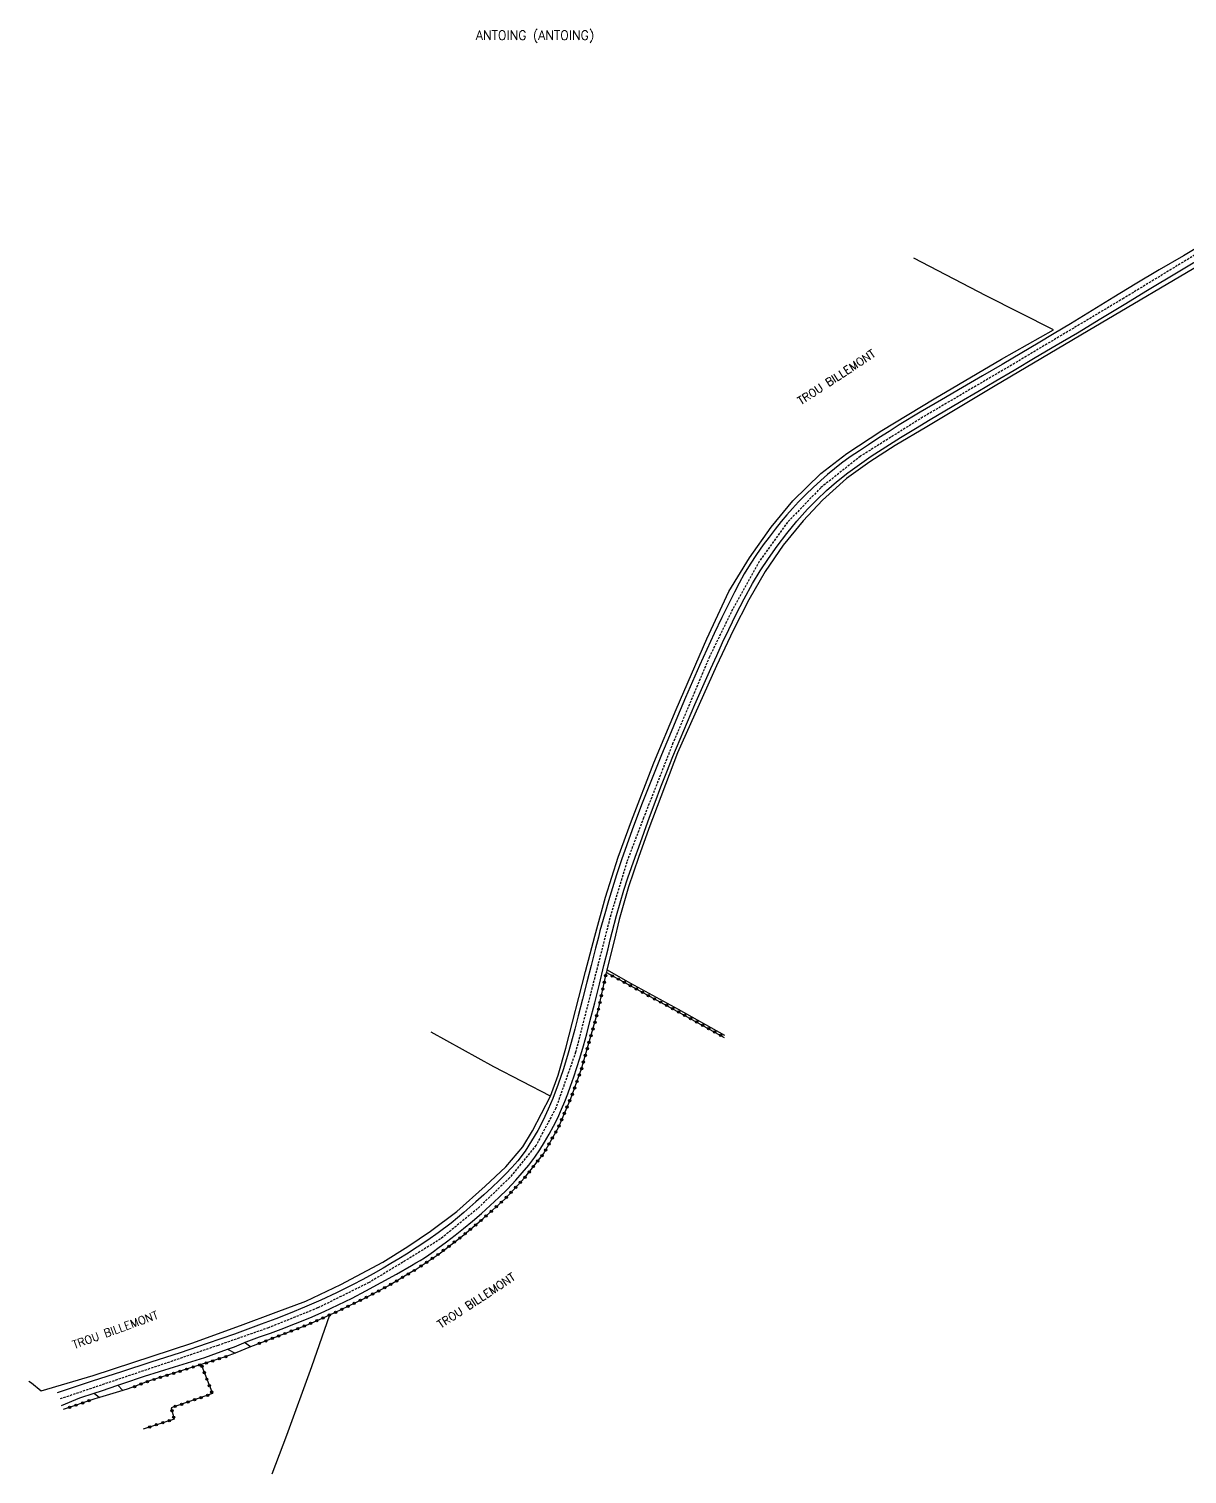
# Model space of a CAD drawing. Header units: millimetres. Extents: x 85000 to 86000, y 139999 to 141000.
# Drawn here: x 85415.9 to 85669.1, y 140198.5 to 140514.5 of the extents above; entities that cross this region are included whole.
import ezdxf
from ezdxf.enums import TextEntityAlignment as Align

# ---------------------------------------------------------------- set-up
doc = ezdxf.new("R2010")
doc.units = ezdxf.units.MM
doc.linetypes.add('DASHED', pattern=[0.75, 0.5, -0.25])
doc.layers.get('0').update_dxf_attribs({"linetype": 'CONTINUOUS'})
for name, color, linetype in [('W0001', 6, 'DASHED'), ('W0008', 7, 'CONTINUOUS'), ('W0017', 7, 'CONTINUOUS'), ('W0323', 7, 'CONTINUOUS'), ('W0330', 7, 'CONTINUOUS'), ('W0980', 7, 'CONTINUOUS'), ('W0989', 7, 'CONTINUOUS')]:
    doc.layers.add(name, color=color, linetype=linetype)
doc.styles.get("Standard").update_dxf_attribs({"font": 'romans.shx', "width": 0.85})

# ---------------------------------------------------------------- blocks, each defined once
blk = doc.blocks.new('t323o')
at = {"color": 0, "linetype": 'Continuous'}
for radius in [0.25, 0.15]:
    blk.add_circle((0, 0), radius, dxfattribs=at)

msp = doc.modelspace()

# ---------------------------------------------------------------- linework, layer by layer
at = {"layer": 'W0001'}
msp.add_lwpolyline([(85679.82, 140470.5), (85655.3, 140455.59), (85630.79, 140440.98), (85611.33, 140429.56), (85597.72, 140421.02), (85589.04, 140414.15), (85581.82, 140406.62), (85575.61, 140398.03), (85569.79, 140387.57), (85564.72, 140377.18), (85556.75, 140358.35), (85550.33, 140342), (85546.63, 140332.3), (85543.14, 140320.78), (85540.38, 140309.98), (85535.46, 140290.73), (85531.14, 140278.52), (85526.81, 140270.39), (85521.01, 140263.26), (85514.03, 140256.54), (85505.94, 140249.92), (85498.94, 140245.59), (85490.3, 140240.38), (85479.07, 140234.82), (85468.33, 140230.5), (85457.29, 140226.64), (85447.38, 140223.24), (85422.61, 140214.88)], dxfattribs=at)
at = {"layer": 'W0008'}
for points in [[(85673.59, 140467.97), (85668.33, 140464.88), (85663.07, 140461.8), (85657.82, 140458.69), (85653.09, 140455.8), (85648.38, 140452.88), (85643.65, 140449.98), (85640.11, 140447.87), (85636.57, 140445.77), (85633.02, 140443.67), (85628.7, 140441.13), (85624.38, 140438.6), (85620.06, 140436.06), (85615.43, 140433.37), (85610.81, 140430.68), (85606.23, 140427.9), (85603.98, 140426.48), (85601.73, 140425.03), (85599.5, 140423.56), (85597.51, 140422.24), (85595.52, 140420.9), (85593.59, 140419.49), (85592.06, 140418.29), (85590.56, 140417.04), (85589.09, 140415.75), (85587.41, 140414.23), (85585.77, 140412.66), (85584.18, 140411.04), (85582.89, 140409.64), (85581.64, 140408.2), (85580.42, 140406.74), (85579.07, 140405.08), (85577.76, 140403.38), (85576.48, 140401.65), (85575.04, 140399.58), (85573.64, 140397.46), (85572.33, 140395.31), (85571.22, 140393.32), (85570.18, 140391.29), (85569.15, 140389.26), (85567.43, 140385.78), (85565.77, 140382.28), (85564.15, 140378.76), (85562.57, 140375.28), (85561.02, 140371.79), (85559.5, 140368.29), (85557.71, 140364.12), (85555.96, 140359.93), (85554.23, 140355.74), (85552.04, 140350.31), (85549.9, 140344.86), (85547.85, 140339.38), (85546.67, 140336.1), (85545.53, 140332.81), (85544.42, 140329.5), (85543.52, 140326.68), (85542.65, 140323.86), (85541.82, 140321.02), (85540.78, 140317.27), (85540.43, 140315.92), (85539.81, 140313.5), (85538.85, 140309.73), (85537.91, 140306.04), (85536.99, 140302.35), (85536.05, 140298.66), (85535.29, 140295.77), (85534.52, 140292.9), (85533.7, 140290.04), (85532.72, 140286.87), (85531.68, 140283.73), (85530.5, 140280.64), (85529.49, 140278.26), (85528.4, 140275.91), (85527.19, 140273.62), (85525.85, 140271.34), (85524.4, 140269.13), (85522.81, 140267.02), (85521.54, 140265.57), (85520.19, 140264.17), (85518.82, 140262.8), (85517.15, 140261.17), (85515.43, 140259.58), (85513.68, 140258.02), (85511, 140255.68), (85508.25, 140253.4), (85505.43, 140251.24), (85503.14, 140249.64), (85500.8, 140248.11), (85498.46, 140246.57)], [(85499.62, 140244.14), (85500.55, 140244.68), (85501.48, 140245.21), (85502.4, 140245.77), (85503.4, 140246.44), (85504.39, 140247.15), (85505.36, 140247.87), (85507.25, 140249.27), (85509.12, 140250.72), (85510.96, 140252.19), (85512.94, 140253.82), (85514.89, 140255.48), (85516.8, 140257.2), (85518.71, 140258.99), (85520.57, 140260.83), (85522.36, 140262.73), (85523.81, 140264.37), (85525.21, 140266.06), (85526.53, 140267.8), (85527.64, 140269.42), (85528.68, 140271.09), (85529.67, 140272.79), (85530.64, 140274.59), (85531.56, 140276.42), (85532.41, 140278.28), (85533.11, 140279.94), (85533.75, 140281.62), (85534.37, 140283.31), (85535.08, 140285.34), (85535.75, 140287.39), (85536.39, 140289.44), (85537.16, 140292.1), (85537.88, 140294.78), (85538.59, 140297.46), (85539.63, 140301.53), (85540.65, 140305.61), (85541.66, 140309.69), (85542.56, 140313.34), (85543.04, 140315.28), (85543.46, 140316.99), (85544.43, 140320.63), (85545.21, 140323.4), (85546.04, 140326.16), (85546.91, 140328.9), (85547.67, 140331.13), (85548.46, 140333.35), (85549.25, 140335.57), (85550.43, 140338.86), (85551.62, 140342.15), (85552.84, 140345.43), (85554.11, 140348.76), (85555.41, 140352.07), (85556.74, 140355.37), (85558.3, 140359.19), (85559.9, 140362.99), (85561.52, 140366.78), (85562.67, 140369.4), (85563.84, 140372.02), (85565.01, 140374.63), (85566.3, 140377.47), (85567.6, 140380.31), (85568.94, 140383.14), (85570.59, 140386.53), (85572.29, 140389.89), (85574.12, 140393.19), (85575.84, 140395.98), (85577.65, 140398.71), (85579.55, 140401.38), (85581.66, 140404.16), (85583.86, 140406.87), (85586.19, 140409.47), (85588.21, 140411.53), (85590.31, 140413.52), (85592.48, 140415.42), (85594.94, 140417.38), (85597.49, 140419.24), (85600.07, 140421.04), (85603.25, 140423.13), (85606.49, 140425.14), (85609.75, 140427.13), (85612.95, 140429.07), (85616.17, 140430.98), (85619.39, 140432.88), (85623.36, 140435.22), (85627.34, 140437.56), (85631.31, 140439.89), (85635.93, 140442.6), (85640.54, 140445.31), (85645.15, 140448.03), (85650.26, 140451.12), (85655.35, 140454.23), (85660.45, 140457.33), (85667.17, 140461.35), (85673.91, 140465.36)], [(85498.46, 140246.57), (85496.78, 140245.56), (85495.1, 140244.55), (85493.41, 140243.56), (85491.18, 140242.29), (85488.93, 140241.05), (85486.66, 140239.85), (85483.22, 140238.14), (85479.73, 140236.52), (85476.21, 140234.98), (85473.07, 140233.7), (85469.92, 140232.48), (85466.75, 140231.29), (85460.86, 140229.13), (85454.93, 140227.07), (85448.98, 140225.05), (85442.59, 140222.94), (85436.18, 140220.89), (85429.78, 140218.83), (85422.13, 140216.24)], [(85423.09, 140213.51), (85427.11, 140215.17), (85430.23, 140216.21), (85431.8, 140216.74), (85435.39, 140217.95), (85436.5, 140218.32), (85441.2, 140219.89), (85447.8, 140221.97), (85454.4, 140224.02), (85459.36, 140225.81), (85460.9, 140226.36), (85461.93, 140226.79), (85462.96, 140227.22), (85463.1, 140227.27), (85463.99, 140227.64), (85466.36, 140228.52), (85468.74, 140229.35), (85471.11, 140230.2), (85474.26, 140231.43), (85477.39, 140232.7), (85480.48, 140234.05), (85483.56, 140235.48), (85486.61, 140236.98), (85489.62, 140238.54), (85492.98, 140240.36), (85496.3, 140242.25), (85499.62, 140244.14)]]:
    msp.add_lwpolyline(points, dxfattribs=at)
at = {"layer": 'W0017'}
for points in [[(85464.41, 140226.32), (85463.1, 140227.27)], [(85459.36, 140225.81), (85461.03, 140224.97)], [(85436.48, 140216.77), (85435.39, 140217.95)], [(85430.23, 140216.21), (85431.34, 140215.25)]]:
    msp.add_lwpolyline(points, dxfattribs=at)
at = {"layer": 'W0323'}
for points in [[(85500.4, 140243.14), (85505.64, 140246.69), (85510.65, 140250.51), (85515.26, 140254.36), (85520.12, 140258.77), (85524.38, 140263.35), (85528.41, 140268.5), (85531.7, 140274.26), (85534.39, 140280.61), (85536.74, 140287.08), (85540.41, 140299.85), (85542.18, 140308.15)], [(85542.18, 140308.15), (85558.37, 140299.31), (85567.97, 140293.96)], [(85500.4, 140243.14), (85494.71, 140239.77), (85488.87, 140236.71), (85482.77, 140233.76), (85481.64, 140233.26), (85476.9, 140231.17), (85464.94, 140226.53)], [(85459.1, 140224.2), (85453.61, 140222.46), (85442.11, 140218.82), (85437.64, 140217.11)], [(85453.61, 140222.46), (85456.06, 140216.1), (85447.08, 140213), (85447.68, 140210.55), (85440.94, 140208.35)], [(85430.33, 140214.95), (85423.41, 140212.61)]]:
    msp.add_lwpolyline(points, dxfattribs=at)
at = {"layer": 'W0330'}
for points in [[(85757.19, 140480.32), (85748.07, 140493.46), (85738.71, 140506.17), (85727.75, 140498.38), (85710.26, 140486.09), (85695.37, 140476.77), (85674.7, 140464.46), (85647.55, 140448.43), (85627.15, 140436.43), (85612.22, 140427.49), (85605.3, 140423.37), (85599.75, 140419.85), (85594.66, 140416.18), (85589.44, 140411.43), (85585.24, 140406.93), (85580.87, 140401.63), (85576.87, 140395.86), (85573.36, 140389.61), (85569.89, 140382.97), (85566.25, 140375.21), (85557.75, 140356.2)], [(85529.99, 140281.16), (85531.64, 140285.71), (85533.35, 140291.63), (85537.61, 140308.42), (85539.7, 140316.1), (85542.03, 140324.67), (85544.73, 140333.36), (85547.7, 140341.35), (85552.58, 140353.99), (85557.41, 140365.68), (85564.12, 140381.14), (85568.98, 140391.49), (85573.45, 140398.81), (85578.19, 140405.56), (85582.98, 140411.32), (85589.06, 140417.26), (85594.75, 140421.66), (85602.38, 140426.63), (85613.87, 140433.57), (85628.6, 140442.27), (85639.97, 140448.67), (85625.18, 140456.08), (85609.42, 140464.35)], [(85557.75, 140356.2), (85551.44, 140339.62), (85549.18, 140333.3), (85547.06, 140326.89), (85545.01, 140319.72), (85543.87, 140315.08), (85542.32, 140308.73), (85542.18, 140308.15)], [(85568.09, 140294.36), (85557.93, 140300.08), (85547.53, 140305.78), (85542.32, 140308.73)], [(85498.75, 140248.26), (85503.71, 140251.62), (85509.48, 140255.95), (85515.69, 140261.42), (85520.19, 140265.66), (85523.92, 140270.09), (85526.02, 140273.53), (85529.99, 140281.16), (85517.6, 140287.56), (85503.88, 140295.09)], [(85415.94, 140218.8), (85416.49, 140218.43), (85418.62, 140216.73), (85429.96, 140220.09), (85451.55, 140227.13), (85462.23, 140230.99), (85470, 140233.89), (85476.46, 140236.28), (85484.1, 140239.92), (85493.31, 140244.86), (85498.75, 140248.26)], [(85481.64, 140233.26), (85477.71, 140221.92), (85472.25, 140206.91), (85469.07, 140198.5)], [(85464.94, 140226.53), (85464.41, 140226.32), (85461.03, 140224.97), (85459.1, 140224.2)], [(85437.64, 140217.11), (85436.48, 140216.77), (85431.34, 140215.25), (85430.33, 140214.95)]]:
    msp.add_lwpolyline(points, dxfattribs=at)

# ---------------------------------------------------------------- block references
at = {"layer": 'W0323'}
for p, rotation in [((85541.72, 140306.02), 77.99161555838255), ((85542.03, 140307.48), 77.99161555838255), ((85543.49, 140307.43), 331.3707039636478), ((85544.81, 140306.71), 331.3707039636478), ((85546.13, 140305.99), 331.3707039636478), ((85541.1, 140303.08), 77.99161555838255), ((85541.41, 140304.55), 77.99161555838255), ((85547.44, 140305.27), 331.3707039636478), ((85548.76, 140304.55), 331.3707039636478), ((85550.08, 140303.83), 331.3707039636478), ((85551.39, 140303.12), 331.3707039636478), ((85552.71, 140302.4), 331.3707039636478), ((85540.47, 140300.15), 77.99161555838255), ((85540.79, 140301.61), 77.99161555838255), ((85554.03, 140301.68), 331.3707039636478), ((85555.34, 140300.96), 331.3707039636478), ((85556.66, 140300.24), 331.3707039636478), ((85557.98, 140299.52), 331.3707039636478), ((85539.67, 140297.26), 73.97761518105791), ((85540.08, 140298.7), 73.97761518105791), ((85559.29, 140298.8), 330.867404918799), ((85560.6, 140298.07), 330.867404918799), ((85561.91, 140297.34), 330.867404918799), ((85563.22, 140296.6), 330.867404918799), ((85538.84, 140294.38), 73.97761518105791), ((85539.25, 140295.82), 73.97761518105791), ((85564.53, 140295.87), 330.867404918799), ((85565.84, 140295.14), 330.867404918799), ((85567.15, 140294.41), 330.867404918799), ((85537.6, 140290.05), 73.97761518105791), ((85538.01, 140291.49), 73.97761518105791), ((85538.42, 140292.93), 73.97761518105791), ((85536.77, 140287.17), 73.97761518105791), ((85537.18, 140288.61), 73.97761518105791), ((85535.75, 140284.34), 70.04958762020509), ((85536.26, 140285.75), 70.04958762020509), ((85534.73, 140281.52), 70.04958762020509), ((85535.24, 140282.93), 70.04958762020509), ((85533.02, 140277.36), 67.02611477638567), ((85533.6, 140278.74), 67.02611477638567), ((85534.19, 140280.12), 67.02611477638567), ((85531.85, 140274.6), 67.02611477638567), ((85532.43, 140275.98), 67.02611477638567), ((85530.4, 140271.98), 60.21656237751866), ((85531.14, 140273.28), 60.21656237751866), ((85528.1, 140268.11), 51.94424889892635), ((85528.91, 140269.37), 60.21656237751866), ((85529.65, 140270.68), 60.21656237751866), ((85525.33, 140264.57), 51.94424889892635), ((85526.25, 140265.75), 51.94424889892635), ((85527.18, 140266.93), 51.94424889892635), ((85523.39, 140262.29), 47.0913868732197), ((85524.4, 140263.39), 51.94424889892635), ((85520.32, 140258.99), 47.0913868732197), ((85521.34, 140260.09), 47.0913868732197), ((85522.36, 140261.19), 47.0913868732197), ((85517.01, 140255.95), 42.25196114712016), ((85518.12, 140256.95), 42.25196114712016), ((85519.23, 140257.96), 42.25196114712016), ((85512.47, 140252.03), 39.87396205735181), ((85513.62, 140252.99), 39.87396205735181), ((85514.77, 140253.95), 39.87396205735181), ((85515.9, 140254.94), 42.25196114712016), ((85508.96, 140249.22), 37.26640190101836), ((85510.15, 140250.12), 37.26640190101836), ((85511.32, 140251.06), 39.87396205735181), ((85504.12, 140245.66), 34.1495286519699), ((85505.36, 140246.51), 34.1495286519699), ((85506.57, 140247.4), 37.26640190101836), ((85507.76, 140248.31), 37.26640190101836), ((85500.21, 140243.02), 210.6100833727877), ((85501.64, 140243.98), 34.1495286519699), ((85502.88, 140244.82), 34.1495286519699), ((85493.72, 140239.26), 207.6540455019427), ((85495.04, 140239.97), 210.6100833727877), ((85496.33, 140240.73), 210.6100833727877), ((85497.62, 140241.5), 210.6100833727877), ((85498.92, 140242.26), 210.6100833727877), ((85488.4, 140236.49), 205.8396355967268), ((85489.74, 140237.17), 207.6540455019427), ((85491.07, 140237.86), 207.6540455019427), ((85492.39, 140238.56), 207.6540455019427), ((85481.63, 140233.26), 203.7827169498436), ((85483, 140233.87), 205.8396355967268), ((85484.35, 140234.52), 205.8396355967268), ((85485.7, 140235.18), 205.8396355967268), ((85487.05, 140235.83), 205.8396355967268), ((85473.33, 140229.79), 201.2266878607748), ((85474.73, 140230.33), 201.2266878607748), ((85476.13, 140230.87), 201.2266878607748), ((85477.51, 140231.44), 203.7827169498436), ((85478.89, 140232.05), 203.7827169498436), ((85480.26, 140232.65), 203.7827169498436), ((85466.34, 140227.07), 201.2266878607748), ((85467.74, 140227.61), 201.2266878607748), ((85469.14, 140228.16), 201.2266878607748), ((85470.53, 140228.7), 201.2266878607748), ((85471.93, 140229.24), 201.2266878607748), ((85457.57, 140223.72), 197.554512186674), ((85459, 140224.17), 197.554512186674), ((85447.56, 140220.55), 197.5606160342286), ((85448.99, 140221), 197.5606160342286), ((85450.42, 140221.45), 197.5606160342286), ((85451.85, 140221.91), 197.5606160342286), ((85453.28, 140222.36), 197.5606160342286), ((85453.76, 140222.06), 291.0622306097501), ((85454.3, 140220.66), 291.0622306097501), ((85454.71, 140222.81), 197.554512186674), ((85456.14, 140223.26), 197.554512186674), ((85439.04, 140217.65), 201.0117098655478), ((85440.44, 140218.18), 201.0117098655478), ((85441.84, 140218.72), 201.0117098655478), ((85443.27, 140219.19), 197.5606160342286), ((85444.7, 140219.64), 197.5606160342286), ((85446.13, 140220.1), 197.5606160342286), ((85454.84, 140219.26), 291.0622306097501), ((85455.38, 140217.86), 291.0622306097501), ((85427.67, 140214.05), 198.6811242578705), ((85429.09, 140214.53), 198.6811242578705), ((85450.75, 140214.27), 199.0318973295612), ((85452.17, 140214.76), 199.0318973295612), ((85453.59, 140215.24), 199.0318973295612), ((85455.01, 140215.73), 199.0318973295612), ((85455.92, 140216.46), 291.0622306097501), ((85424.83, 140213.09), 198.6811242578705), ((85426.25, 140213.57), 198.6811242578705), ((85447.22, 140212.4), 283.7553840530455), ((85447.58, 140210.95), 283.7553840530455), ((85447.92, 140213.29), 199.0318973295612), ((85449.33, 140213.78), 199.0318973295612), ((85442.36, 140208.81), 198.0821908292559), ((85443.79, 140209.28), 198.0821908292559), ((85445.22, 140209.74), 198.0821908292559), ((85446.64, 140210.21), 198.0821908292559)]:
    msp.add_blockref('t323o', p, dxfattribs=dict(at, rotation=rotation))

# ---------------------------------------------------------------- texts
at = {"layer": 'W0980'}
msp.add_text('ANTOING (ANTOING)', height=2, dxfattribs=at).set_placement((85526.61, 140512.94), align=Align.MIDDLE)
at = {"layer": 'W0989'}
for rotation, p in [(33.3019, (85584.72, 140432.2)), (33.3019, (85505.97, 140230.3)), (19.9172, (85425.84, 140225.86))]:
    msp.add_text('TROU BILLEMONT', height=1.75, rotation=rotation, dxfattribs=at).set_placement(p)

doc.saveas('drawing.dxf')
